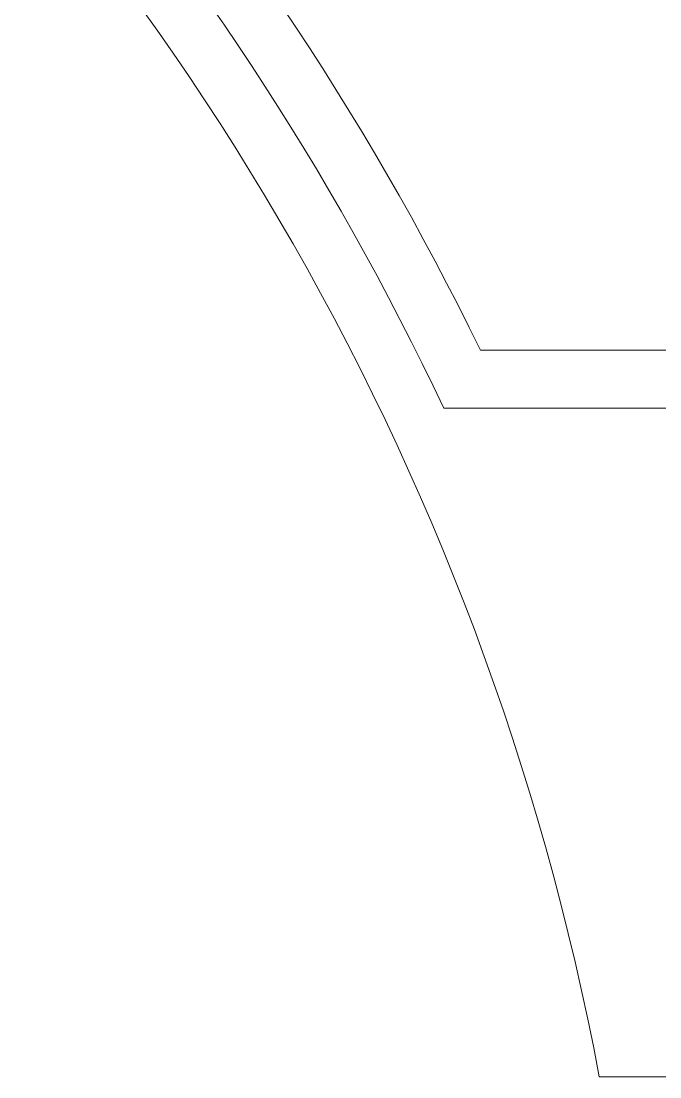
# Model space of a CAD drawing. Header units: millimetres. Extents: x 469 to 651, y 431 to 523.
# Drawn here: x 576.174 to 577.273, y 494.079 to 495.895 of the extents above; entities that cross this region are included whole.
import ezdxf

# ---------------------------------------------------------------- set-up
doc = ezdxf.new("R2010")
doc.units = ezdxf.units.MM

msp = doc.modelspace()

# ---------------------------------------------------------------- linework, layer by layer
at = {"color": 7, "linetype": 'Continuous', "lineweight": 15}
for p, q in [((576.964, 495.3289), (578.3477, 495.3289)), ((576.901, 495.2289), (578.3477, 495.2289)), ((578.7477, 495.2289), (576.901, 495.2289)), ((578.3477, 494.0789), (577.1685, 494.0789))]:
    msp.add_line(p, q, dxfattribs=at)
for radius, start, end in [(4.8, 25.9445, 154.0555), (4.8, 25.9445, 154.0555), (4.7, 25.1843, 154.8157), (4.7, 25.1843, 154.8157), (4.6, 10.6485, 166.1648), (4.6, 10.6485, 166.1648)]:
    msp.add_arc((572.6477, 493.2289), radius, start, end, dxfattribs=at)

doc.saveas('drawing.dxf')
